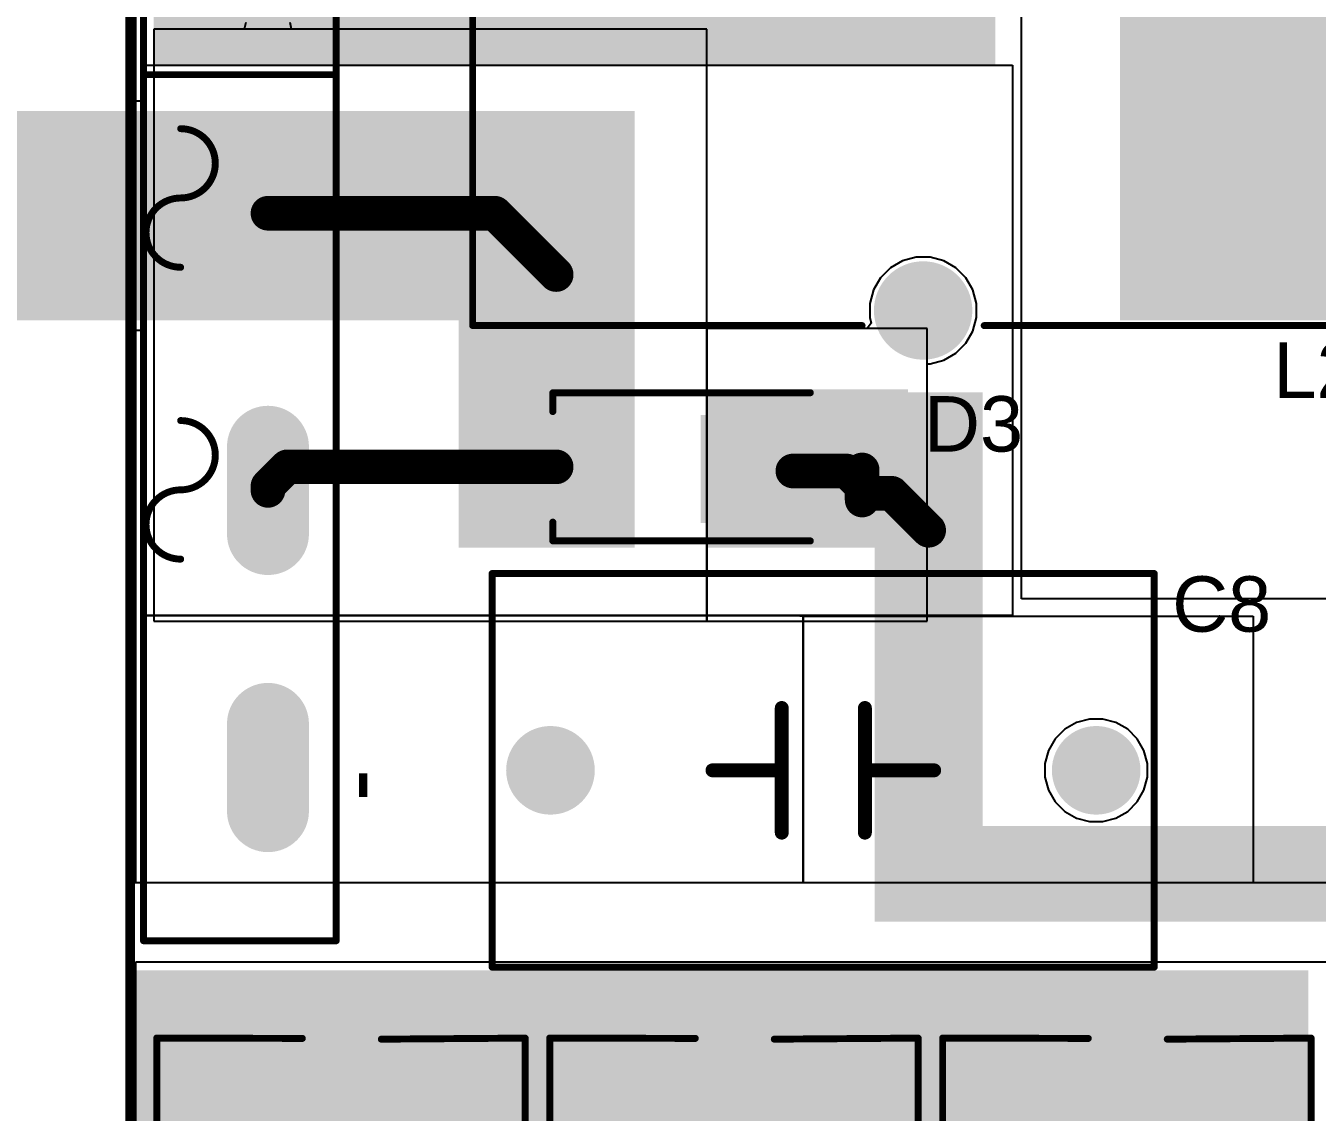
# Model space of a CAD drawing. Header units: millimetres. Extents: x 0 to 214, y 0 to 214.
# Drawn here: x 1.19 to 2.121, y 1.265 to 2.048 of the extents above; entities that cross this region are included whole.
import ezdxf

# ---------------------------------------------------------------- set-up
doc = ezdxf.new("R2010")
doc.units = ezdxf.units.MM
doc.header["$MEASUREMENT"] = 0
for name, color, linetype in [('BottomLayer', 5, 'Continuous'), ('BottomPaste', 16, 'Continuous'), ('BottomSolder', 6, 'Continuous'), ('MultiLayer', 9, 'Continuous'), ('PadHoleLayer', 156, 'Continuous'), ('TopLayer', 1, 'Continuous'), ('TopOverlay', 2, 'Continuous'), ('TopPaste', 8, 'Continuous'), ('TopSolder', 216, 'Continuous'), ('ViaHoleLayer', 16, 'Continuous')]:
    doc.layers.add(name, color=color, linetype=linetype)
doc.styles.add('Arial', font='', dxfattribs={"height": 0.2})
doc.styles.get('Arial').set_extended_font_data('Arial')

# ---------------------------------------------------------------- blocks, each defined once
blk = doc.blocks.new('7447021_63')
at = {"layer": 'BottomLayer'}
h = blk.add_hatch(color=5, dxfattribs=at)
edge = h.paths.add_edge_path()
edge.add_arc((0, 0.17717), 0.0315, 0, 360)
h = blk.add_hatch(color=5, dxfattribs=at)
edge = h.paths.add_edge_path()
edge.add_arc((0, -0.17717), 0.0315, 0, 360)
at = {"layer": 'BottomSolder'}
h = blk.add_hatch(color=6, dxfattribs=at)
edge = h.paths.add_edge_path()
edge.add_arc((0, 0.17717), 0.0355, 0, 360)
h = blk.add_hatch(color=6, dxfattribs=at)
edge = h.paths.add_edge_path()
edge.add_arc((0, -0.17717), 0.0355, 0, 360)
at = {"layer": 'MultiLayer'}
h = blk.add_hatch(color=9, dxfattribs=at)
edge = h.paths.add_edge_path()
edge.add_arc((0, 0.17717), 0.0315, 0, 360)
h = blk.add_hatch(color=9, dxfattribs=at)
edge = h.paths.add_edge_path()
edge.add_arc((0, -0.17717), 0.0315, 0, 360)
at = {"layer": 'PadHoleLayer'}
h = blk.add_hatch(color=156, dxfattribs=at)
edge = h.paths.add_edge_path()
edge.add_arc((0, 0.17717), 0.01614, 0, 360)
h = blk.add_hatch(color=156, dxfattribs=at)
edge = h.paths.add_edge_path()
edge.add_arc((0, -0.17717), 0.01614, 0, 360)
at = {"layer": 'TopLayer'}
h = blk.add_hatch(color=1, dxfattribs=at)
edge = h.paths.add_edge_path()
edge.add_arc((0, 0.17717), 0.0315, 0, 360)
h = blk.add_hatch(color=1, dxfattribs=at)
edge = h.paths.add_edge_path()
edge.add_arc((0, -0.17717), 0.0315, 0, 360)
at = {"layer": 'TopSolder'}
h = blk.add_hatch(color=216, dxfattribs=at)
edge = h.paths.add_edge_path()
edge.add_arc((0, 0.17717), 0.0355, 0, 360)
h = blk.add_hatch(color=216, dxfattribs=at)
edge = h.paths.add_edge_path()
edge.add_arc((0, -0.17717), 0.0355, 0, 360)
at = {"layer": 'TopOverlay', "const_width": 0.005}
for points in [[(-0.325, -0.188), (-0.325, 0.189)], [(-0.325, 0.189), (-0.04406, 0.18894)], [(0.04406, 0.18894), (0.325, 0.189)], [(0.325, -0.188), (0.325, 0.189)], [(-0.325, -0.188), (-0.04406, -0.18806)], [(0.04406, -0.18806), (0.325, -0.188)]]:
    blk.add_lwpolyline(points, dxfattribs=at)
at = {"layer": 'TopOverlay', "const_width": 0.0025}
for points in [[(-0.32625, 0.189, 1), (-0.32375, 0.189, 1)], [(-0.32625, 0.189, 1), (-0.32375, 0.189, 1)], [(-0.04531, 0.18894, 1), (-0.04281, 0.18894, 1)], [(0.04281, 0.18894, 1), (0.04531, 0.18894, 1)], [(0.32375, 0.189, 1), (0.32625, 0.189, 1)], [(0.32375, 0.189, 1), (0.32625, 0.189, 1)], [(-0.32625, -0.188, 1), (-0.32375, -0.188, 1)], [(-0.32625, -0.188, 1), (-0.32375, -0.188, 1)], [(-0.04531, -0.18806, 1), (-0.04281, -0.18806, 1)], [(0.04281, -0.18806, 1), (0.04531, -0.18806, 1)], [(0.32375, -0.188, 1), (0.32625, -0.188, 1)], [(0.32375, -0.188, 1), (0.32625, -0.188, 1)]]:
    blk.add_lwpolyline(points, format="xyb", close=True, dxfattribs=at)
blk = doc.blocks.new('16SVPG270M_78')
at = {"layer": 'TopLayer'}
for points in [[(-0.17402, 0.02362), (-0.03622, 0.02362), (-0.03622, -0.02362), (-0.17402, -0.02362)], [(0.03622, 0.02362), (0.17402, 0.02362), (0.17402, -0.02362), (0.03622, -0.02362)]]:
    blk.add_hatch(color=1, dxfattribs=at).paths.add_polyline_path(points)
at = {"layer": 'TopPaste'}
for points in [[(-0.17402, 0.02362), (-0.03622, 0.02362), (-0.03622, -0.02362), (-0.17402, -0.02362)], [(0.03622, 0.02362), (0.17402, 0.02362), (0.17402, -0.02362), (0.03622, -0.02362)]]:
    blk.add_hatch(color=8, dxfattribs=at).paths.add_polyline_path(points)
at = {"layer": 'TopSolder'}
for points in [[(-0.17602, 0.02562), (-0.03422, 0.02562), (-0.03422, -0.02562), (-0.17602, -0.02562)], [(0.03422, 0.02562), (0.17602, 0.02562), (0.17602, -0.02562), (0.03422, -0.02562)]]:
    blk.add_hatch(color=216, dxfattribs=at).paths.add_polyline_path(points)
at = {"layer": 'TopOverlay', "const_width": 0.005}
for points in [[(-0.07795, 0.13292), (-0.13292, 0.07795)], [(-0.07795, 0.13292), (0.13292, 0.13292)], [(0.13292, 0.13292), (0.13266, 0.02786)], [(-0.13292, 0.07795), (-0.13292, 0.03)], [(-0.15012, 0.051), (-0.15012, 0.03)], [(-0.15912, 0.04), (-0.14112, 0.04)], [(-0.1324, -0.03), (-0.1329, -0.078)], [(0.13211, -0.0291), (0.1329, -0.1329)], [(-0.1329, -0.078), (-0.078, -0.1329)], [(-0.078, -0.1329), (0.1329, -0.1329)]]:
    blk.add_lwpolyline(points, dxfattribs=at)
at = {"layer": 'TopOverlay', "const_width": 0.0025}
for points in [[(-0.0792, 0.13292, 1), (-0.0767, 0.13292, 1)], [(-0.0792, 0.13292, 1), (-0.0767, 0.13292, 1)], [(0.13167, 0.13292, 1), (0.13417, 0.13292, 1)], [(0.13167, 0.13292, 1), (0.13417, 0.13292, 1)], [(-0.13417, 0.07795, 1), (-0.13167, 0.07795, 1)], [(-0.13417, 0.07795, 1), (-0.13167, 0.07795, 1)], [(-0.15137, 0.051, 1), (-0.14887, 0.051, 1)], [(-0.16037, 0.04, 1), (-0.15787, 0.04, 1)], [(-0.14237, 0.04, 1), (-0.13987, 0.04, 1)], [(-0.15137, 0.03, 1), (-0.14887, 0.03, 1)], [(-0.13417, 0.03, 1), (-0.13167, 0.03, 1)], [(0.13141, 0.02786, 1), (0.13391, 0.02786, 1)], [(-0.13365, -0.03, 1), (-0.13115, -0.03, 1)], [(0.13086, -0.0291, 1), (0.13336, -0.0291, 1)], [(-0.13415, -0.078, 1), (-0.13165, -0.078, 1)], [(-0.13415, -0.078, 1), (-0.13165, -0.078, 1)], [(-0.07925, -0.1329, 1), (-0.07675, -0.1329, 1)], [(-0.07925, -0.1329, 1), (-0.07675, -0.1329, 1)], [(0.13165, -0.1329, 1), (0.13415, -0.1329, 1)], [(0.13165, -0.1329, 1), (0.13415, -0.1329, 1)]]:
    blk.add_lwpolyline(points, format="xyb", close=True, dxfattribs=at)
blk = doc.blocks.new('16SVPG270M_79')
at = {"layer": 'TopLayer'}
for points in [[(-0.17402, 0.02362), (-0.03622, 0.02362), (-0.03622, -0.02362), (-0.17402, -0.02362)], [(0.03622, 0.02362), (0.17402, 0.02362), (0.17402, -0.02362), (0.03622, -0.02362)]]:
    blk.add_hatch(color=1, dxfattribs=at).paths.add_polyline_path(points)
at = {"layer": 'TopPaste'}
for points in [[(-0.17402, 0.02362), (-0.03622, 0.02362), (-0.03622, -0.02362), (-0.17402, -0.02362)], [(0.03622, 0.02362), (0.17402, 0.02362), (0.17402, -0.02362), (0.03622, -0.02362)]]:
    blk.add_hatch(color=8, dxfattribs=at).paths.add_polyline_path(points)
at = {"layer": 'TopSolder'}
for points in [[(-0.17602, 0.02562), (-0.03422, 0.02562), (-0.03422, -0.02562), (-0.17602, -0.02562)], [(0.03422, 0.02562), (0.17602, 0.02562), (0.17602, -0.02562), (0.03422, -0.02562)]]:
    blk.add_hatch(color=216, dxfattribs=at).paths.add_polyline_path(points)
at = {"layer": 'TopOverlay', "const_width": 0.005}
for points in [[(-0.07795, 0.13292), (-0.13292, 0.07795)], [(-0.07795, 0.13292), (0.13292, 0.13292)], [(0.13292, 0.13292), (0.13266, 0.02786)], [(-0.13292, 0.07795), (-0.13292, 0.03)], [(-0.15012, 0.051), (-0.15012, 0.03)], [(-0.15912, 0.04), (-0.14112, 0.04)], [(-0.1324, -0.03), (-0.1329, -0.078)], [(0.13211, -0.0291), (0.1329, -0.1329)], [(-0.1329, -0.078), (-0.078, -0.1329)], [(-0.078, -0.1329), (0.1329, -0.1329)]]:
    blk.add_lwpolyline(points, dxfattribs=at)
at = {"layer": 'TopOverlay', "const_width": 0.0025}
for points in [[(-0.0792, 0.13292, 1), (-0.0767, 0.13292, 1)], [(-0.0792, 0.13292, 1), (-0.0767, 0.13292, 1)], [(0.13167, 0.13292, 1), (0.13417, 0.13292, 1)], [(0.13167, 0.13292, 1), (0.13417, 0.13292, 1)], [(-0.13417, 0.07795, 1), (-0.13167, 0.07795, 1)], [(-0.13417, 0.07795, 1), (-0.13167, 0.07795, 1)], [(-0.15137, 0.051, 1), (-0.14887, 0.051, 1)], [(-0.16037, 0.04, 1), (-0.15787, 0.04, 1)], [(-0.14237, 0.04, 1), (-0.13987, 0.04, 1)], [(-0.15137, 0.03, 1), (-0.14887, 0.03, 1)], [(-0.13417, 0.03, 1), (-0.13167, 0.03, 1)], [(0.13141, 0.02786, 1), (0.13391, 0.02786, 1)], [(-0.13365, -0.03, 1), (-0.13115, -0.03, 1)], [(0.13086, -0.0291, 1), (0.13336, -0.0291, 1)], [(-0.13415, -0.078, 1), (-0.13165, -0.078, 1)], [(-0.13415, -0.078, 1), (-0.13165, -0.078, 1)], [(-0.07925, -0.1329, 1), (-0.07675, -0.1329, 1)], [(-0.07925, -0.1329, 1), (-0.07675, -0.1329, 1)], [(0.13165, -0.1329, 1), (0.13415, -0.1329, 1)], [(0.13165, -0.1329, 1), (0.13415, -0.1329, 1)]]:
    blk.add_lwpolyline(points, format="xyb", close=True, dxfattribs=at)
blk = doc.blocks.new('16SVPG270M_80')
at = {"layer": 'TopLayer'}
for points in [[(-0.17402, 0.02362), (-0.03622, 0.02362), (-0.03622, -0.02362), (-0.17402, -0.02362)], [(0.03622, 0.02362), (0.17402, 0.02362), (0.17402, -0.02362), (0.03622, -0.02362)]]:
    blk.add_hatch(color=1, dxfattribs=at).paths.add_polyline_path(points)
at = {"layer": 'TopPaste'}
for points in [[(-0.17402, 0.02362), (-0.03622, 0.02362), (-0.03622, -0.02362), (-0.17402, -0.02362)], [(0.03622, 0.02362), (0.17402, 0.02362), (0.17402, -0.02362), (0.03622, -0.02362)]]:
    blk.add_hatch(color=8, dxfattribs=at).paths.add_polyline_path(points)
at = {"layer": 'TopSolder'}
for points in [[(-0.17602, 0.02562), (-0.03422, 0.02562), (-0.03422, -0.02562), (-0.17602, -0.02562)], [(0.03422, 0.02562), (0.17602, 0.02562), (0.17602, -0.02562), (0.03422, -0.02562)]]:
    blk.add_hatch(color=216, dxfattribs=at).paths.add_polyline_path(points)
at = {"layer": 'TopOverlay', "const_width": 0.005}
for points in [[(-0.07795, 0.13292), (-0.13292, 0.07795)], [(-0.07795, 0.13292), (0.13292, 0.13292)], [(0.13292, 0.13292), (0.13266, 0.02786)], [(-0.13292, 0.07795), (-0.13292, 0.03)], [(-0.15012, 0.051), (-0.15012, 0.03)], [(-0.15912, 0.04), (-0.14112, 0.04)], [(-0.1324, -0.03), (-0.1329, -0.078)], [(0.13211, -0.0291), (0.1329, -0.1329)], [(-0.1329, -0.078), (-0.078, -0.1329)], [(-0.078, -0.1329), (0.1329, -0.1329)]]:
    blk.add_lwpolyline(points, dxfattribs=at)
at = {"layer": 'TopOverlay', "const_width": 0.0025}
for points in [[(-0.0792, 0.13292, 1), (-0.0767, 0.13292, 1)], [(-0.0792, 0.13292, 1), (-0.0767, 0.13292, 1)], [(0.13167, 0.13292, 1), (0.13417, 0.13292, 1)], [(0.13167, 0.13292, 1), (0.13417, 0.13292, 1)], [(-0.13417, 0.07795, 1), (-0.13167, 0.07795, 1)], [(-0.13417, 0.07795, 1), (-0.13167, 0.07795, 1)], [(-0.15137, 0.051, 1), (-0.14887, 0.051, 1)], [(-0.16037, 0.04, 1), (-0.15787, 0.04, 1)], [(-0.14237, 0.04, 1), (-0.13987, 0.04, 1)], [(-0.15137, 0.03, 1), (-0.14887, 0.03, 1)], [(-0.13417, 0.03, 1), (-0.13167, 0.03, 1)], [(0.13141, 0.02786, 1), (0.13391, 0.02786, 1)], [(-0.13365, -0.03, 1), (-0.13115, -0.03, 1)], [(0.13086, -0.0291, 1), (0.13336, -0.0291, 1)], [(-0.13415, -0.078, 1), (-0.13165, -0.078, 1)], [(-0.13415, -0.078, 1), (-0.13165, -0.078, 1)], [(-0.07925, -0.1329, 1), (-0.07675, -0.1329, 1)], [(-0.07925, -0.1329, 1), (-0.07675, -0.1329, 1)], [(0.13165, -0.1329, 1), (0.13415, -0.1329, 1)], [(0.13165, -0.1329, 1), (0.13415, -0.1329, 1)]]:
    blk.add_lwpolyline(points, format="xyb", close=True, dxfattribs=at)
blk = doc.blocks.new('TO_263_B_176')
at = {"layer": 'BottomLayer'}
for points in [[(-0.14094, 0.28504), (-0.05906, 0.28504), (-0.05906, 0.13504), (-0.14094, 0.13504)], [(0.05906, 0.28504), (0.14094, 0.28504), (0.14094, 0.13504), (0.05906, 0.13504)], [(-0.225, -0.03504), (0.225, -0.03504), (0.225, -0.38504), (-0.225, -0.38504)]]:
    blk.add_hatch(color=5, dxfattribs=at).paths.add_polyline_path(points)
at = {"layer": 'BottomPaste'}
for points in [[(-0.14094, 0.28504), (-0.05906, 0.28504), (-0.05906, 0.13504), (-0.14094, 0.13504)], [(0.05906, 0.28504), (0.14094, 0.28504), (0.14094, 0.13504), (0.05906, 0.13504)], [(-0.225, -0.03504), (0.225, -0.03504), (0.225, -0.38504), (-0.225, -0.38504)]]:
    blk.add_hatch(color=16, dxfattribs=at).paths.add_polyline_path(points)
at = {"layer": 'BottomSolder'}
for points in [[(-0.14494, 0.28904), (-0.05506, 0.28904), (-0.05506, 0.13104), (-0.14494, 0.13104)], [(0.05506, 0.28904), (0.14494, 0.28904), (0.14494, 0.13104), (0.05506, 0.13104)], [(-0.229, -0.03104), (0.229, -0.03104), (0.229, -0.38904), (-0.229, -0.38904)]]:
    blk.add_hatch(color=6, dxfattribs=at).paths.add_polyline_path(points)
blk = doc.blocks.new('SMA_198')
at = {"layer": 'TopLayer'}
for points in [[(-0.12795, 0.03346), (-0.02953, 0.03346), (-0.02953, -0.03346), (-0.12795, -0.03346)], [(0.02953, 0.03346), (0.12795, 0.03346), (0.12795, -0.03346), (0.02953, -0.03346)]]:
    blk.add_hatch(color=1, dxfattribs=at).paths.add_polyline_path(points)
at = {"layer": 'TopOverlay'}
for points in [[(-0.175, -0.05597), (-0.12905, -0.05597), (-0.12905, 0.05598), (-0.175, 0.05598)], [(-0.12992, 0.03638), (-0.1022, 0.03638), (-0.1022, 0.05598), (-0.12992, 0.05598)], [(-0.12992, -0.05598), (-0.1022, -0.05598), (-0.1022, -0.03638), (-0.12992, -0.03638)]]:
    blk.add_hatch(color=2, dxfattribs=at).paths.add_polyline_path(points)
at = {"layer": 'TopPaste'}
for points in [[(-0.12795, 0.03346), (-0.02953, 0.03346), (-0.02953, -0.03346), (-0.12795, -0.03346)], [(0.02953, 0.03346), (0.12795, 0.03346), (0.12795, -0.03346), (0.02953, -0.03346)]]:
    blk.add_hatch(color=8, dxfattribs=at).paths.add_polyline_path(points)
at = {"layer": 'TopSolder'}
for points in [[(-0.13195, 0.03746), (-0.02553, 0.03746), (-0.02553, -0.03746), (-0.13195, -0.03746)], [(0.02553, 0.03746), (0.13195, 0.03746), (0.13195, -0.03746), (0.02553, -0.03746)]]:
    blk.add_hatch(color=216, dxfattribs=at).paths.add_polyline_path(points)
at = {"layer": 'TopOverlay', "const_width": 0.005}
for points in [[(0.08115, 0.05345), (-0.10465, 0.05345)], [(0.08115, 0.05345), (0.08115, 0.03985)], [(0.08115, -0.03985), (0.08115, -0.05345)], [(0.08115, -0.05345), (-0.10465, -0.05345)]]:
    blk.add_lwpolyline(points, dxfattribs=at)
at = {"layer": 'TopOverlay', "const_width": 0.0025}
for points in [[(-0.1059, 0.05345, 1), (-0.1034, 0.05345, 1)], [(0.0799, 0.05345, 1), (0.0824, 0.05345, 1)], [(0.0799, 0.05345, 1), (0.0824, 0.05345, 1)], [(0.0799, 0.03985, 1), (0.0824, 0.03985, 1)], [(0.0799, -0.03985, 1), (0.0824, -0.03985, 1)], [(-0.1059, -0.05345, 1), (-0.1034, -0.05345, 1)], [(0.0799, -0.05345, 1), (0.0824, -0.05345, 1)], [(0.0799, -0.05345, 1), (0.0824, -0.05345, 1)]]:
    blk.add_lwpolyline(points, format="xyb", close=True, dxfattribs=at)
blk = doc.blocks.new('SMA_B_199')
at = {"layer": 'BottomLayer'}
for points in [[(-0.12795, 0.03346), (-0.02953, 0.03346), (-0.02953, -0.03346), (-0.12795, -0.03346)], [(0.02953, 0.03346), (0.12795, 0.03346), (0.12795, -0.03346), (0.02953, -0.03346)]]:
    blk.add_hatch(color=5, dxfattribs=at).paths.add_polyline_path(points)
at = {"layer": 'BottomPaste'}
for points in [[(-0.12795, 0.03346), (-0.02953, 0.03346), (-0.02953, -0.03346), (-0.12795, -0.03346)], [(0.02953, 0.03346), (0.12795, 0.03346), (0.12795, -0.03346), (0.02953, -0.03346)]]:
    blk.add_hatch(color=16, dxfattribs=at).paths.add_polyline_path(points)
at = {"layer": 'BottomSolder'}
for points in [[(-0.13195, 0.03746), (-0.02553, 0.03746), (-0.02553, -0.03746), (-0.13195, -0.03746)], [(0.02553, 0.03746), (0.13195, 0.03746), (0.13195, -0.03746), (0.02553, -0.03746)]]:
    blk.add_hatch(color=6, dxfattribs=at).paths.add_polyline_path(points)
blk = doc.blocks.new('GBU_200')
at = {"layer": 'BottomLayer'}
h = blk.add_hatch(color=5, dxfattribs=at)
edge = h.paths.add_edge_path()
edge.add_arc((-0.2685, 0), 0.02756, 270, 450)
edge.add_line((-0.2685, 0.02756), (-0.33149, 0.02756))
edge.add_arc((-0.33149, 0), 0.02756, 90, 270)
edge.add_line((-0.33149, -0.02756), (-0.2685, -0.02756))
h = blk.add_hatch(color=5, dxfattribs=at)
edge = h.paths.add_edge_path()
edge.add_arc((-0.0685, 0), 0.02756, 270, 450)
edge.add_line((-0.0685, 0.02756), (-0.1315, 0.02756))
edge.add_arc((-0.1315, 0), 0.02756, 90, 270)
edge.add_line((-0.1315, -0.02756), (-0.0685, -0.02756))
h = blk.add_hatch(color=5, dxfattribs=at)
edge = h.paths.add_edge_path()
edge.add_arc((0.1315, 0), 0.02756, 270, 450)
edge.add_line((0.1315, 0.02756), (0.0685, 0.02756))
edge.add_arc((0.0685, 0), 0.02756, 90, 270)
edge.add_line((0.0685, -0.02756), (0.1315, -0.02756))
h = blk.add_hatch(color=5, dxfattribs=at)
edge = h.paths.add_edge_path()
edge.add_arc((0.33149, 0), 0.02756, 270, 450)
edge.add_line((0.33149, 0.02756), (0.2685, 0.02756))
edge.add_arc((0.2685, 0), 0.02756, 90, 270)
edge.add_line((0.2685, -0.02756), (0.33149, -0.02756))
at = {"layer": 'BottomSolder'}
h = blk.add_hatch(color=6, dxfattribs=at)
edge = h.paths.add_edge_path()
edge.add_arc((-0.2685, 0), 0.02956, 270, 450)
edge.add_line((-0.2685, 0.02956), (-0.33149, 0.02956))
edge.add_arc((-0.33149, 0), 0.02956, 90, 270)
edge.add_line((-0.33149, -0.02956), (-0.2685, -0.02956))
h = blk.add_hatch(color=6, dxfattribs=at)
edge = h.paths.add_edge_path()
edge.add_arc((-0.0685, 0), 0.02956, 270, 450)
edge.add_line((-0.0685, 0.02956), (-0.1315, 0.02956))
edge.add_arc((-0.1315, 0), 0.02956, 90, 270)
edge.add_line((-0.1315, -0.02956), (-0.0685, -0.02956))
h = blk.add_hatch(color=6, dxfattribs=at)
edge = h.paths.add_edge_path()
edge.add_arc((0.1315, 0), 0.02956, 270, 450)
edge.add_line((0.1315, 0.02956), (0.0685, 0.02956))
edge.add_arc((0.0685, 0), 0.02956, 90, 270)
edge.add_line((0.0685, -0.02956), (0.1315, -0.02956))
h = blk.add_hatch(color=6, dxfattribs=at)
edge = h.paths.add_edge_path()
edge.add_arc((0.33149, 0), 0.02956, 270, 450)
edge.add_line((0.33149, 0.02956), (0.2685, 0.02956))
edge.add_arc((0.2685, 0), 0.02956, 90, 270)
edge.add_line((0.2685, -0.02956), (0.33149, -0.02956))
at = {"layer": 'MultiLayer'}
h = blk.add_hatch(color=9, dxfattribs=at)
edge = h.paths.add_edge_path()
edge.add_arc((-0.2685, 0), 0.02756, 270, 450)
edge.add_line((-0.2685, 0.02756), (-0.33149, 0.02756))
edge.add_arc((-0.33149, 0), 0.02756, 90, 270)
edge.add_line((-0.33149, -0.02756), (-0.2685, -0.02756))
h = blk.add_hatch(color=9, dxfattribs=at)
edge = h.paths.add_edge_path()
edge.add_arc((-0.0685, 0), 0.02756, 270, 450)
edge.add_line((-0.0685, 0.02756), (-0.1315, 0.02756))
edge.add_arc((-0.1315, 0), 0.02756, 90, 270)
edge.add_line((-0.1315, -0.02756), (-0.0685, -0.02756))
h = blk.add_hatch(color=9, dxfattribs=at)
edge = h.paths.add_edge_path()
edge.add_arc((0.1315, 0), 0.02756, 270, 450)
edge.add_line((0.1315, 0.02756), (0.0685, 0.02756))
edge.add_arc((0.0685, 0), 0.02756, 90, 270)
edge.add_line((0.0685, -0.02756), (0.1315, -0.02756))
h = blk.add_hatch(color=9, dxfattribs=at)
edge = h.paths.add_edge_path()
edge.add_arc((0.33149, 0), 0.02756, 270, 450)
edge.add_line((0.33149, 0.02756), (0.2685, 0.02756))
edge.add_arc((0.2685, 0), 0.02756, 90, 270)
edge.add_line((0.2685, -0.02756), (0.33149, -0.02756))
at = {"layer": 'PadHoleLayer'}
h = blk.add_hatch(color=156, dxfattribs=at)
edge = h.paths.add_edge_path()
edge.add_arc((-0.27047, 0), 0.01378, 270, 450)
edge.add_line((-0.27047, 0.01378), (-0.32953, 0.01378))
edge.add_arc((-0.32953, 0), 0.01378, 90, 270)
edge.add_line((-0.32953, -0.01378), (-0.27047, -0.01378))
h = blk.add_hatch(color=156, dxfattribs=at)
edge = h.paths.add_edge_path()
edge.add_arc((-0.07047, 0), 0.01378, 270, 450)
edge.add_line((-0.07047, 0.01378), (-0.12953, 0.01378))
edge.add_arc((-0.12953, 0), 0.01378, 90, 270)
edge.add_line((-0.12953, -0.01378), (-0.07047, -0.01378))
h = blk.add_hatch(color=156, dxfattribs=at)
edge = h.paths.add_edge_path()
edge.add_arc((0.12953, 0), 0.01378, 270, 450)
edge.add_line((0.12953, 0.01378), (0.07047, 0.01378))
edge.add_arc((0.07047, 0), 0.01378, 90, 270)
edge.add_line((0.07047, -0.01378), (0.12953, -0.01378))
h = blk.add_hatch(color=156, dxfattribs=at)
edge = h.paths.add_edge_path()
edge.add_arc((0.32953, 0), 0.01378, 270, 450)
edge.add_line((0.32953, 0.01378), (0.27047, 0.01378))
edge.add_arc((0.27047, 0), 0.01378, 90, 270)
edge.add_line((0.27047, -0.01378), (0.32953, -0.01378))
at = {"layer": 'TopLayer'}
h = blk.add_hatch(color=1, dxfattribs=at)
edge = h.paths.add_edge_path()
edge.add_arc((-0.2685, 0), 0.02756, 270, 450)
edge.add_line((-0.2685, 0.02756), (-0.33149, 0.02756))
edge.add_arc((-0.33149, 0), 0.02756, 90, 270)
edge.add_line((-0.33149, -0.02756), (-0.2685, -0.02756))
h = blk.add_hatch(color=1, dxfattribs=at)
edge = h.paths.add_edge_path()
edge.add_arc((-0.0685, 0), 0.02756, 270, 450)
edge.add_line((-0.0685, 0.02756), (-0.1315, 0.02756))
edge.add_arc((-0.1315, 0), 0.02756, 90, 270)
edge.add_line((-0.1315, -0.02756), (-0.0685, -0.02756))
h = blk.add_hatch(color=1, dxfattribs=at)
edge = h.paths.add_edge_path()
edge.add_arc((0.1315, 0), 0.02756, 270, 450)
edge.add_line((0.1315, 0.02756), (0.0685, 0.02756))
edge.add_arc((0.0685, 0), 0.02756, 90, 270)
edge.add_line((0.0685, -0.02756), (0.1315, -0.02756))
h = blk.add_hatch(color=1, dxfattribs=at)
edge = h.paths.add_edge_path()
edge.add_arc((0.33149, 0), 0.02756, 270, 450)
edge.add_line((0.33149, 0.02756), (0.2685, 0.02756))
edge.add_arc((0.2685, 0), 0.02756, 90, 270)
edge.add_line((0.2685, -0.02756), (0.33149, -0.02756))
at = {"layer": 'TopSolder'}
h = blk.add_hatch(color=216, dxfattribs=at)
edge = h.paths.add_edge_path()
edge.add_arc((-0.2685, 0), 0.02956, 270, 450)
edge.add_line((-0.2685, 0.02956), (-0.33149, 0.02956))
edge.add_arc((-0.33149, 0), 0.02956, 90, 270)
edge.add_line((-0.33149, -0.02956), (-0.2685, -0.02956))
h = blk.add_hatch(color=216, dxfattribs=at)
edge = h.paths.add_edge_path()
edge.add_arc((-0.0685, 0), 0.02956, 270, 450)
edge.add_line((-0.0685, 0.02956), (-0.1315, 0.02956))
edge.add_arc((-0.1315, 0), 0.02956, 90, 270)
edge.add_line((-0.1315, -0.02956), (-0.0685, -0.02956))
h = blk.add_hatch(color=216, dxfattribs=at)
edge = h.paths.add_edge_path()
edge.add_arc((0.1315, 0), 0.02956, 270, 450)
edge.add_line((0.1315, 0.02956), (0.0685, 0.02956))
edge.add_arc((0.0685, 0), 0.02956, 90, 270)
edge.add_line((0.0685, -0.02956), (0.1315, -0.02956))
h = blk.add_hatch(color=216, dxfattribs=at)
edge = h.paths.add_edge_path()
edge.add_arc((0.33149, 0), 0.02956, 270, 450)
edge.add_line((0.33149, 0.02956), (0.2685, 0.02956))
edge.add_arc((0.2685, 0), 0.02956, 90, 270)
edge.add_line((0.2685, -0.02956), (0.33149, -0.02956))
at = {"layer": 'TopOverlay', "const_width": 0.005}
for points in [[(-0.42501, 0.04921), (0.425, 0.04921)], [(-0.42501, -0.08977), (-0.42501, 0.04921)], [(-0.2, -0.08977), (-0.2, 0.04921)], [(0.425, -0.08977), (0.425, 0.04921)], [(-0.42501, -0.08977), (0.425, -0.08977)]]:
    blk.add_lwpolyline(points, dxfattribs=at)
at = {"layer": 'TopOverlay', "const_width": 0.0025}
for points in [[(-0.42626, 0.04921, 1), (-0.42376, 0.04921, 1)], [(-0.42626, 0.04921, 1), (-0.42376, 0.04921, 1)], [(-0.20125, 0.04921, 1), (-0.19875, 0.04921, 1)], [(0.42375, 0.04921, 1), (0.42625, 0.04921, 1)], [(0.42375, 0.04921, 1), (0.42625, 0.04921, 1)], [(-0.16227, -0.06299, 1), (-0.15977, -0.06299, 1)], [(-0.11227, -0.06299, 1), (-0.10977, -0.06299, 1)], [(-0.11227, -0.06299, 1), (-0.10977, -0.06299, 1)], [(-0.06227, -0.06299, 1), (-0.05977, -0.06299, 1)], [(0.04836, -0.06299, 1), (0.05086, -0.06299, 1)], [(0.09836, -0.06299, 1), (0.10086, -0.06299, 1)], [(0.09836, -0.06299, 1), (0.10086, -0.06299, 1)], [(0.14836, -0.06299, 1), (0.15086, -0.06299, 1)], [(-0.42626, -0.08977, 1), (-0.42376, -0.08977, 1)], [(-0.42626, -0.08977, 1), (-0.42376, -0.08977, 1)], [(-0.20125, -0.08977, 1), (-0.19875, -0.08977, 1)], [(0.42375, -0.08977, 1), (0.42625, -0.08977, 1)], [(0.42375, -0.08977, 1), (0.42625, -0.08977, 1)]]:
    blk.add_lwpolyline(points, format="xyb", close=True, dxfattribs=at)
at = {"layer": 'TopOverlay', "const_width": 0.005}
for points in [[(-0.16102, -0.06299, -1), (-0.11102, -0.06299)], [(0.04961, -0.06299, -1), (0.09961, -0.06299)], [(-0.06102, -0.06299, -1), (-0.11102, -0.06299)], [(0.14961, -0.06299, -1), (0.09961, -0.06299)]]:
    blk.add_lwpolyline(points, format="xyb", dxfattribs=at)
at = {"layer": 'TopOverlay'}
for s, p in [('+', (-0.28275, 0.10637)), ('-', (0.32425, 0.08894))]:
    blk.add_text(s, height=0.0523, rotation=-180, dxfattribs=at).set_placement(p)
blk = doc.blocks.new('MPP105J2W10KN22605_271')
at = {"layer": 'BottomLayer'}
h = blk.add_hatch(color=5, dxfattribs=at)
edge = h.paths.add_edge_path()
edge.add_arc((-0.19685, 0), 0.03, 0, 360)
h = blk.add_hatch(color=5, dxfattribs=at)
edge = h.paths.add_edge_path()
edge.add_arc((0.19685, 0), 0.03, 0, 360)
at = {"layer": 'BottomSolder'}
h = blk.add_hatch(color=6, dxfattribs=at)
edge = h.paths.add_edge_path()
edge.add_arc((-0.19685, 0), 0.03197, 0, 360)
h = blk.add_hatch(color=6, dxfattribs=at)
edge = h.paths.add_edge_path()
edge.add_arc((0.19685, 0), 0.03197, 0, 360)
at = {"layer": 'MultiLayer'}
h = blk.add_hatch(color=9, dxfattribs=at)
edge = h.paths.add_edge_path()
edge.add_arc((-0.19685, 0), 0.03, 0, 360)
h = blk.add_hatch(color=9, dxfattribs=at)
edge = h.paths.add_edge_path()
edge.add_arc((0.19685, 0), 0.03, 0, 360)
at = {"layer": 'PadHoleLayer'}
h = blk.add_hatch(color=156, dxfattribs=at)
edge = h.paths.add_edge_path()
edge.add_arc((-0.19685, 0), 0.018, 0, 360)
h = blk.add_hatch(color=156, dxfattribs=at)
edge = h.paths.add_edge_path()
edge.add_arc((0.19685, 0), 0.018, 0, 360)
at = {"layer": 'TopLayer'}
h = blk.add_hatch(color=1, dxfattribs=at)
edge = h.paths.add_edge_path()
edge.add_arc((-0.19685, 0), 0.03, 0, 360)
h = blk.add_hatch(color=1, dxfattribs=at)
edge = h.paths.add_edge_path()
edge.add_arc((0.19685, 0), 0.03, 0, 360)
at = {"layer": 'TopSolder'}
h = blk.add_hatch(color=216, dxfattribs=at)
edge = h.paths.add_edge_path()
edge.add_arc((-0.19685, 0), 0.03197, 0, 360)
h = blk.add_hatch(color=216, dxfattribs=at)
edge = h.paths.add_edge_path()
edge.add_arc((0.19685, 0), 0.03197, 0, 360)
at = {"layer": 'TopOverlay'}
for points, const_width in [([(-0.239, 0.142), (0.23875, 0.142)], 0.005), ([(-0.239, -0.142), (-0.239, 0.142)], 0.005), ([(0.23875, -0.142), (0.23875, 0.142)], 0.005), ([(-0.03, -0.045), (-0.03, 0.045)], 0.01), ([(0.03, -0.045), (0.03, 0.045)], 0.01), ([(-0.08, 0), (-0.03, 0)], 0.01), ([(0.03, 0), (0.08, 0)], 0.01), ([(-0.239, -0.142), (0.23875, -0.142)], 0.005)]:
    blk.add_lwpolyline(points, dxfattribs=dict(at, const_width=const_width))
for points, const_width in [([(-0.24025, 0.142, 1), (-0.23775, 0.142, 1)], 0.0025), ([(-0.24025, 0.142, 1), (-0.23775, 0.142, 1)], 0.0025), ([(0.2375, 0.142, 1), (0.24, 0.142, 1)], 0.0025), ([(0.2375, 0.142, 1), (0.24, 0.142, 1)], 0.0025), ([(-0.0325, 0.045, 1), (-0.0275, 0.045, 1)], 0.005), ([(0.0275, 0.045, 1), (0.0325, 0.045, 1)], 0.005), ([(-0.0825, 0, 1), (-0.0775, 0, 1)], 0.005), ([(-0.0325, 0, 1), (-0.0275, 0, 1)], 0.005), ([(0.0275, 0, 1), (0.0325, 0, 1)], 0.005), ([(0.0775, 0, 1), (0.0825, 0, 1)], 0.005), ([(-0.0325, -0.045, 1), (-0.0275, -0.045, 1)], 0.005), ([(0.0275, -0.045, 1), (0.0325, -0.045, 1)], 0.005), ([(-0.24025, -0.142, 1), (-0.23775, -0.142, 1)], 0.0025), ([(-0.24025, -0.142, 1), (-0.23775, -0.142, 1)], 0.0025), ([(0.2375, -0.142, 1), (0.24, -0.142, 1)], 0.0025), ([(0.2375, -0.142, 1), (0.24, -0.142, 1)], 0.0025)]:
    blk.add_lwpolyline(points, format="xyb", close=True, dxfattribs=dict(at, const_width=const_width))

msp = doc.modelspace()

# ---------------------------------------------------------------- hatches: boundary and pattern name
at = {"layer": 'BottomLayer'}
for points in [[(1.282, 2.02), (1.889, 2.02), (1.889, 2.44), (1.282, 2.44)], [(0.758, 1.836), (1.629, 1.836), (1.629, 1.987), (0.758, 1.987)], [(1.502, 1.672), (1.629, 1.672), (1.629, 1.904), (1.502, 1.904)], [(1.88, 1.672), (1.88, 1.78399), (1.68053, 1.78399), (1.68053, 1.672)], [(1.88, 1.784), (1.802, 1.784), (1.802, 1.402), (1.88, 1.402)], [(1.68053, 1.69379), (1.8055, 1.69379), (1.8055, 1.76072), (1.68053, 1.76072)], [(3.151, 1.402), (3.151, 1.471), (1.821, 1.471), (1.821, 1.402)]]:
    msp.add_hatch(color=5, dxfattribs=at).paths.add_polyline_path(points)
h = msp.add_hatch(color=5, dxfattribs=at)
edge = h.paths.add_edge_path()
edge.add_arc((1.793, 1.728), 0.01181, 0, 360)
h = msp.add_hatch(color=5, dxfattribs=at)
edge = h.paths.add_edge_path()
edge.add_arc((1.36702, 1.34665), 0.01181, 0, 360)
h = msp.add_hatch(color=5, dxfattribs=at)
edge = h.paths.add_edge_path()
edge.add_arc((1.46702, 1.34633), 0.01181, 0, 360)
h = msp.add_hatch(color=5, dxfattribs=at)
edge = h.paths.add_edge_path()
edge.add_arc((1.65052, 1.34665), 0.01181, 0, 360)
h = msp.add_hatch(color=5, dxfattribs=at)
edge = h.paths.add_edge_path()
edge.add_arc((1.75052, 1.34633), 0.01181, 0, 360)
h = msp.add_hatch(color=5, dxfattribs=at)
edge = h.paths.add_edge_path()
edge.add_arc((1.93402, 1.34665), 0.01181, 0, 360)
h = msp.add_hatch(color=5, dxfattribs=at)
edge = h.paths.add_edge_path()
edge.add_arc((2.03402, 1.34633), 0.01181, 0, 360)
h = msp.add_hatch(color=5, dxfattribs=at)
edge = h.paths.add_edge_path()
edge.add_arc((1.36702, 1.3139), 0.01181, 0, 360)
h = msp.add_hatch(color=5, dxfattribs=at)
edge = h.paths.add_edge_path()
edge.add_arc((1.46702, 1.31352), 0.01181, 0, 360)
h = msp.add_hatch(color=5, dxfattribs=at)
edge = h.paths.add_edge_path()
edge.add_arc((1.65052, 1.3139), 0.01181, 0, 360)
h = msp.add_hatch(color=5, dxfattribs=at)
edge = h.paths.add_edge_path()
edge.add_arc((1.75052, 1.31352), 0.01181, 0, 360)
h = msp.add_hatch(color=5, dxfattribs=at)
edge = h.paths.add_edge_path()
edge.add_arc((1.93402, 1.3139), 0.01181, 0, 360)
h = msp.add_hatch(color=5, dxfattribs=at)
edge = h.paths.add_edge_path()
edge.add_arc((2.03402, 1.31352), 0.01181, 0, 360)
h = msp.add_hatch(color=5, dxfattribs=at)
edge = h.paths.add_edge_path()
edge.add_arc((1.36702, 1.28115), 0.01181, 0, 360)
h = msp.add_hatch(color=5, dxfattribs=at)
edge = h.paths.add_edge_path()
edge.add_arc((1.46702, 1.2807), 0.01181, 0, 360)
h = msp.add_hatch(color=5, dxfattribs=at)
edge = h.paths.add_edge_path()
edge.add_arc((1.65052, 1.28115), 0.01181, 0, 360)
h = msp.add_hatch(color=5, dxfattribs=at)
edge = h.paths.add_edge_path()
edge.add_arc((1.75052, 1.2807), 0.01181, 0, 360)
h = msp.add_hatch(color=5, dxfattribs=at)
edge = h.paths.add_edge_path()
edge.add_arc((1.93402, 1.28115), 0.01181, 0, 360)
h = msp.add_hatch(color=5, dxfattribs=at)
edge = h.paths.add_edge_path()
edge.add_arc((2.03402, 1.2807), 0.01181, 0, 360)
at = {"layer": 'BottomSolder'}
h = msp.add_hatch(color=6, dxfattribs=at)
edge = h.paths.add_edge_path()
edge.add_arc((1.793, 1.728), 0.01581, 0, 360)
h = msp.add_hatch(color=6, dxfattribs=at)
edge = h.paths.add_edge_path()
edge.add_arc((1.36702, 1.34665), 0.01581, 0, 360)
h = msp.add_hatch(color=6, dxfattribs=at)
edge = h.paths.add_edge_path()
edge.add_arc((1.46702, 1.34633), 0.01581, 0, 360)
h = msp.add_hatch(color=6, dxfattribs=at)
edge = h.paths.add_edge_path()
edge.add_arc((1.65052, 1.34665), 0.01581, 0, 360)
h = msp.add_hatch(color=6, dxfattribs=at)
edge = h.paths.add_edge_path()
edge.add_arc((1.75052, 1.34633), 0.01581, 0, 360)
h = msp.add_hatch(color=6, dxfattribs=at)
edge = h.paths.add_edge_path()
edge.add_arc((1.93402, 1.34665), 0.01581, 0, 360)
h = msp.add_hatch(color=6, dxfattribs=at)
edge = h.paths.add_edge_path()
edge.add_arc((2.03402, 1.34633), 0.01581, 0, 360)
h = msp.add_hatch(color=6, dxfattribs=at)
edge = h.paths.add_edge_path()
edge.add_arc((1.36702, 1.3139), 0.01581, 0, 360)
h = msp.add_hatch(color=6, dxfattribs=at)
edge = h.paths.add_edge_path()
edge.add_arc((1.46702, 1.31352), 0.01581, 0, 360)
h = msp.add_hatch(color=6, dxfattribs=at)
edge = h.paths.add_edge_path()
edge.add_arc((1.65052, 1.3139), 0.01581, 0, 360)
h = msp.add_hatch(color=6, dxfattribs=at)
edge = h.paths.add_edge_path()
edge.add_arc((1.75052, 1.31352), 0.01581, 0, 360)
h = msp.add_hatch(color=6, dxfattribs=at)
edge = h.paths.add_edge_path()
edge.add_arc((1.93402, 1.3139), 0.01581, 0, 360)
h = msp.add_hatch(color=6, dxfattribs=at)
edge = h.paths.add_edge_path()
edge.add_arc((2.03402, 1.31352), 0.01581, 0, 360)
h = msp.add_hatch(color=6, dxfattribs=at)
edge = h.paths.add_edge_path()
edge.add_arc((1.36702, 1.28115), 0.01581, 0, 360)
h = msp.add_hatch(color=6, dxfattribs=at)
edge = h.paths.add_edge_path()
edge.add_arc((1.46702, 1.2807), 0.01581, 0, 360)
h = msp.add_hatch(color=6, dxfattribs=at)
edge = h.paths.add_edge_path()
edge.add_arc((1.65052, 1.28115), 0.01581, 0, 360)
h = msp.add_hatch(color=6, dxfattribs=at)
edge = h.paths.add_edge_path()
edge.add_arc((1.75052, 1.2807), 0.01581, 0, 360)
h = msp.add_hatch(color=6, dxfattribs=at)
edge = h.paths.add_edge_path()
edge.add_arc((1.93402, 1.28115), 0.01581, 0, 360)
h = msp.add_hatch(color=6, dxfattribs=at)
edge = h.paths.add_edge_path()
edge.add_arc((2.03402, 1.2807), 0.01581, 0, 360)
at = {"layer": 'TopLayer'}
for points in [[(1.68, 1.69679), (1.8062, 1.69679), (1.8062, 1.76372), (1.68, 1.76372)], [(1.269, 1.213), (2.115, 1.213), (2.115, 1.367), (1.269, 1.367)]]:
    msp.add_hatch(color=1, dxfattribs=at).paths.add_polyline_path(points)
h = msp.add_hatch(color=1, dxfattribs=at)
edge = h.paths.add_edge_path()
edge.add_arc((1.793, 1.728), 0.01181, 0, 360)
h = msp.add_hatch(color=1, dxfattribs=at)
edge = h.paths.add_edge_path()
edge.add_arc((1.36702, 1.34665), 0.01181, 0, 360)
h = msp.add_hatch(color=1, dxfattribs=at)
edge = h.paths.add_edge_path()
edge.add_arc((1.46702, 1.34633), 0.01181, 0, 360)
h = msp.add_hatch(color=1, dxfattribs=at)
edge = h.paths.add_edge_path()
edge.add_arc((1.65052, 1.34665), 0.01181, 0, 360)
h = msp.add_hatch(color=1, dxfattribs=at)
edge = h.paths.add_edge_path()
edge.add_arc((1.75052, 1.34633), 0.01181, 0, 360)
h = msp.add_hatch(color=1, dxfattribs=at)
edge = h.paths.add_edge_path()
edge.add_arc((1.93402, 1.34665), 0.01181, 0, 360)
h = msp.add_hatch(color=1, dxfattribs=at)
edge = h.paths.add_edge_path()
edge.add_arc((2.03402, 1.34633), 0.01181, 0, 360)
h = msp.add_hatch(color=1, dxfattribs=at)
edge = h.paths.add_edge_path()
edge.add_arc((1.36702, 1.3139), 0.01181, 0, 360)
h = msp.add_hatch(color=1, dxfattribs=at)
edge = h.paths.add_edge_path()
edge.add_arc((1.46702, 1.31352), 0.01181, 0, 360)
h = msp.add_hatch(color=1, dxfattribs=at)
edge = h.paths.add_edge_path()
edge.add_arc((1.65052, 1.3139), 0.01181, 0, 360)
h = msp.add_hatch(color=1, dxfattribs=at)
edge = h.paths.add_edge_path()
edge.add_arc((1.75052, 1.31352), 0.01181, 0, 360)
h = msp.add_hatch(color=1, dxfattribs=at)
edge = h.paths.add_edge_path()
edge.add_arc((1.93402, 1.3139), 0.01181, 0, 360)
h = msp.add_hatch(color=1, dxfattribs=at)
edge = h.paths.add_edge_path()
edge.add_arc((2.03402, 1.31352), 0.01181, 0, 360)
h = msp.add_hatch(color=1, dxfattribs=at)
edge = h.paths.add_edge_path()
edge.add_arc((1.36702, 1.28115), 0.01181, 0, 360)
h = msp.add_hatch(color=1, dxfattribs=at)
edge = h.paths.add_edge_path()
edge.add_arc((1.46702, 1.2807), 0.01181, 0, 360)
h = msp.add_hatch(color=1, dxfattribs=at)
edge = h.paths.add_edge_path()
edge.add_arc((1.65052, 1.28115), 0.01181, 0, 360)
h = msp.add_hatch(color=1, dxfattribs=at)
edge = h.paths.add_edge_path()
edge.add_arc((1.75052, 1.2807), 0.01181, 0, 360)
h = msp.add_hatch(color=1, dxfattribs=at)
edge = h.paths.add_edge_path()
edge.add_arc((1.93402, 1.28115), 0.01181, 0, 360)
h = msp.add_hatch(color=1, dxfattribs=at)
edge = h.paths.add_edge_path()
edge.add_arc((2.03402, 1.2807), 0.01181, 0, 360)
at = {"layer": 'TopSolder'}
h = msp.add_hatch(color=216, dxfattribs=at)
edge = h.paths.add_edge_path()
edge.add_arc((1.793, 1.728), 0.01581, 0, 360)
h = msp.add_hatch(color=216, dxfattribs=at)
edge = h.paths.add_edge_path()
edge.add_arc((1.36702, 1.34665), 0.01581, 0, 360)
h = msp.add_hatch(color=216, dxfattribs=at)
edge = h.paths.add_edge_path()
edge.add_arc((1.46702, 1.34633), 0.01581, 0, 360)
h = msp.add_hatch(color=216, dxfattribs=at)
edge = h.paths.add_edge_path()
edge.add_arc((1.65052, 1.34665), 0.01581, 0, 360)
h = msp.add_hatch(color=216, dxfattribs=at)
edge = h.paths.add_edge_path()
edge.add_arc((1.75052, 1.34633), 0.01581, 0, 360)
h = msp.add_hatch(color=216, dxfattribs=at)
edge = h.paths.add_edge_path()
edge.add_arc((1.93402, 1.34665), 0.01581, 0, 360)
h = msp.add_hatch(color=216, dxfattribs=at)
edge = h.paths.add_edge_path()
edge.add_arc((2.03402, 1.34633), 0.01581, 0, 360)
h = msp.add_hatch(color=216, dxfattribs=at)
edge = h.paths.add_edge_path()
edge.add_arc((1.36702, 1.3139), 0.01581, 0, 360)
h = msp.add_hatch(color=216, dxfattribs=at)
edge = h.paths.add_edge_path()
edge.add_arc((1.46702, 1.31352), 0.01581, 0, 360)
h = msp.add_hatch(color=216, dxfattribs=at)
edge = h.paths.add_edge_path()
edge.add_arc((1.65052, 1.3139), 0.01581, 0, 360)
h = msp.add_hatch(color=216, dxfattribs=at)
edge = h.paths.add_edge_path()
edge.add_arc((1.75052, 1.31352), 0.01581, 0, 360)
h = msp.add_hatch(color=216, dxfattribs=at)
edge = h.paths.add_edge_path()
edge.add_arc((1.93402, 1.3139), 0.01581, 0, 360)
h = msp.add_hatch(color=216, dxfattribs=at)
edge = h.paths.add_edge_path()
edge.add_arc((2.03402, 1.31352), 0.01581, 0, 360)
h = msp.add_hatch(color=216, dxfattribs=at)
edge = h.paths.add_edge_path()
edge.add_arc((1.36702, 1.28115), 0.01581, 0, 360)
h = msp.add_hatch(color=216, dxfattribs=at)
edge = h.paths.add_edge_path()
edge.add_arc((1.46702, 1.2807), 0.01581, 0, 360)
h = msp.add_hatch(color=216, dxfattribs=at)
edge = h.paths.add_edge_path()
edge.add_arc((1.65052, 1.28115), 0.01581, 0, 360)
h = msp.add_hatch(color=216, dxfattribs=at)
edge = h.paths.add_edge_path()
edge.add_arc((1.75052, 1.2807), 0.01581, 0, 360)
h = msp.add_hatch(color=216, dxfattribs=at)
edge = h.paths.add_edge_path()
edge.add_arc((1.93402, 1.28115), 0.01581, 0, 360)
h = msp.add_hatch(color=216, dxfattribs=at)
edge = h.paths.add_edge_path()
edge.add_arc((2.03402, 1.2807), 0.01581, 0, 360)
at = {"layer": 'ViaHoleLayer'}
h = msp.add_hatch(color=16, dxfattribs=at)
edge = h.paths.add_edge_path()
edge.add_arc((1.793, 1.728), 0.00591, 0, 360)
h = msp.add_hatch(color=16, dxfattribs=at)
edge = h.paths.add_edge_path()
edge.add_arc((1.36702, 1.34665), 0.00591, 0, 360)
h = msp.add_hatch(color=16, dxfattribs=at)
edge = h.paths.add_edge_path()
edge.add_arc((1.46702, 1.34633), 0.00591, 0, 360)
h = msp.add_hatch(color=16, dxfattribs=at)
edge = h.paths.add_edge_path()
edge.add_arc((1.65052, 1.34665), 0.00591, 0, 360)
h = msp.add_hatch(color=16, dxfattribs=at)
edge = h.paths.add_edge_path()
edge.add_arc((1.75052, 1.34633), 0.00591, 0, 360)
h = msp.add_hatch(color=16, dxfattribs=at)
edge = h.paths.add_edge_path()
edge.add_arc((1.93402, 1.34665), 0.00591, 0, 360)
h = msp.add_hatch(color=16, dxfattribs=at)
edge = h.paths.add_edge_path()
edge.add_arc((2.03402, 1.34633), 0.00591, 0, 360)
h = msp.add_hatch(color=16, dxfattribs=at)
edge = h.paths.add_edge_path()
edge.add_arc((1.36702, 1.3139), 0.00591, 0, 360)
h = msp.add_hatch(color=16, dxfattribs=at)
edge = h.paths.add_edge_path()
edge.add_arc((1.46702, 1.31352), 0.00591, 0, 360)
h = msp.add_hatch(color=16, dxfattribs=at)
edge = h.paths.add_edge_path()
edge.add_arc((1.65052, 1.3139), 0.00591, 0, 360)
h = msp.add_hatch(color=16, dxfattribs=at)
edge = h.paths.add_edge_path()
edge.add_arc((1.75052, 1.31352), 0.00591, 0, 360)
h = msp.add_hatch(color=16, dxfattribs=at)
edge = h.paths.add_edge_path()
edge.add_arc((1.93402, 1.3139), 0.00591, 0, 360)
h = msp.add_hatch(color=16, dxfattribs=at)
edge = h.paths.add_edge_path()
edge.add_arc((2.03402, 1.31352), 0.00591, 0, 360)
h = msp.add_hatch(color=16, dxfattribs=at)
edge = h.paths.add_edge_path()
edge.add_arc((1.36702, 1.28115), 0.00591, 0, 360)
h = msp.add_hatch(color=16, dxfattribs=at)
edge = h.paths.add_edge_path()
edge.add_arc((1.46702, 1.2807), 0.00591, 0, 360)
h = msp.add_hatch(color=16, dxfattribs=at)
edge = h.paths.add_edge_path()
edge.add_arc((1.65052, 1.28115), 0.00591, 0, 360)
h = msp.add_hatch(color=16, dxfattribs=at)
edge = h.paths.add_edge_path()
edge.add_arc((1.75052, 1.2807), 0.00591, 0, 360)
h = msp.add_hatch(color=16, dxfattribs=at)
edge = h.paths.add_edge_path()
edge.add_arc((1.93402, 1.28115), 0.00591, 0, 360)
h = msp.add_hatch(color=16, dxfattribs=at)
edge = h.paths.add_edge_path()
edge.add_arc((2.03402, 1.2807), 0.00591, 0, 360)

# ---------------------------------------------------------------- linework, layer by layer
at = {"layer": 'BottomLayer'}
for p, q in [((1.268, 1.99414), (1.268, 2.91361)), ((1.27486, 2.44), (1.27486, 2.02)), ((1.908, 1.635), (1.908, 2.29)), ((1.27486, 2.02), (1.275, 2.01931)), ((1.275, 1.623), (1.275, 2.02)), ((1.275, 2.02), (1.90141, 2.02)), ((1.275, 2.01931), (1.275, 1.99414)), ((1.90141, 2.02), (1.90141, 1.623)), ((1.275, 1.99414), (1.268, 1.99414)), ((1.268, 1.43), (1.268, 1.82886)), ((1.268, 1.82886), (1.275, 1.82886)), ((1.275, 1.82886), (1.275, 1.623)), ((2.679, 1.635), (1.908, 1.635)), ((1.90141, 1.623), (1.275, 1.623)), ((1.275, 1.623), (1.74572, 1.623)), ((1.74572, 1.623), (1.75052, 1.62252)), ((1.75052, 1.43), (1.75052, 1.62252)), ((1.75052, 1.62252), (2.075, 1.62252)), ((1.75052, 1.62252), (1.75052, 1.43)), ((2.075, 1.62252), (2.075, 1.43)), ((1.75052, 1.43), (1.268, 1.43)), ((2.075, 1.43), (1.75052, 1.43)), ((1.269, 0.0102), (1.269, 1.373)), ((1.269, 1.373), (3.18361, 1.373))]:
    msp.add_line(p, q, dxfattribs=at)
at = {"layer": 'BottomLayer', "const_width": 0.025}
for points in [[(1.36435, 1.91325), (1.52803, 1.91325)], [(1.52803, 1.91325), (1.57226, 1.86902)], [(1.74302, 1.72725), (1.78175, 1.72725)], [(1.78175, 1.72725), (1.79785, 1.71115)], [(1.793, 1.70629), (1.793, 1.728)], [(1.79785, 1.71115), (1.81435, 1.71115)], [(1.81435, 1.71115), (1.841, 1.6845)]]:
    msp.add_lwpolyline(points, dxfattribs=at)
at = {"layer": 'BottomLayer', "const_width": 0.0125}
for points in [[(1.3581, 1.91325, 1), (1.3706, 1.91325, 1)], [(1.52178, 1.91325, 1), (1.53428, 1.91325, 1)], [(1.52178, 1.91325, 1), (1.53428, 1.91325, 1)], [(1.56601, 1.86902, 1), (1.57851, 1.86902, 1)], [(1.73677, 1.72725, 1), (1.74927, 1.72725, 1)], [(1.7755, 1.72725, 1), (1.788, 1.72725, 1)], [(1.7755, 1.72725, 1), (1.788, 1.72725, 1)], [(1.78675, 1.728, 1), (1.79925, 1.728, 1)], [(1.7916, 1.71115, 1), (1.8041, 1.71115, 1)], [(1.7916, 1.71115, 1), (1.8041, 1.71115, 1)], [(1.8081, 1.71115, 1), (1.8206, 1.71115, 1)], [(1.8081, 1.71115, 1), (1.8206, 1.71115, 1)], [(1.78675, 1.70629, 1), (1.79925, 1.70629, 1)], [(1.83475, 1.6845, 1), (1.84725, 1.6845, 1)]]:
    msp.add_lwpolyline(points, format="xyb", close=True, dxfattribs=at)
at = {"layer": 'TopLayer'}
for p, q in [((1.269, 1.43), (1.269, 3.39749)), ((1.34829, 2.051), (1.34729, 2.046)), ((1.3814, 2.046), (1.3804, 2.051)), ((1.681, 2.046), (1.282, 2.046)), ((1.282, 2.046), (1.282, 1.619)), ((1.34729, 2.046), (1.282, 2.046)), ((1.282, 2.046), (1.282, 1.619)), ((1.681, 2.046), (1.3814, 2.046)), ((1.681, 1.619), (1.681, 2.046)), ((1.681, 1.83), (1.681, 2.046)), ((1.81336, 1.87389), (1.8062, 1.86672)), ((1.82214, 1.87896), (1.81336, 1.87389)), ((1.83193, 1.88158), (1.82214, 1.87896)), ((1.84207, 1.88158), (1.83193, 1.88158)), ((1.85186, 1.87896), (1.84207, 1.88158)), ((1.86064, 1.87389), (1.85186, 1.87896)), ((1.8678, 1.86672), (1.86064, 1.87389)), ((1.8062, 1.86672), (1.80113, 1.85795)), ((1.87287, 1.85795), (1.8678, 1.86672)), ((1.80113, 1.85795), (1.7985, 1.84815)), ((1.8755, 1.84815), (1.87287, 1.85795)), ((1.7985, 1.84815), (1.7985, 1.83802)), ((1.8755, 1.83802), (1.8755, 1.84815)), ((1.7985, 1.83802), (1.79959, 1.83397)), ((1.87287, 1.82823), (1.8755, 1.83802)), ((1.84, 1.83), (1.681, 1.83)), ((1.681, 1.83), (1.681, 1.66786)), ((1.79655, 1.83), (1.681, 1.83)), ((1.79959, 1.83397), (1.79655, 1.83)), ((1.84, 1.619), (1.84, 1.83)), ((1.8678, 1.81945), (1.87287, 1.82823)), ((1.86064, 1.81228), (1.8678, 1.81945)), ((1.85186, 1.80721), (1.86064, 1.81228)), ((1.84, 1.619), (1.84, 1.80459)), ((1.84, 1.80459), (1.84207, 1.80459)), ((1.84207, 1.80459), (1.85186, 1.80721)), ((1.681, 1.66786), (1.681, 1.619)), ((1.282, 1.619), (1.681, 1.619)), ((1.282, 1.619), (1.84, 1.619)), ((1.681, 1.619), (1.84, 1.619)), ((1.95698, 1.54825), (1.94757, 1.54573)), ((1.96672, 1.54825), (1.95698, 1.54825)), ((1.97613, 1.54573), (1.96672, 1.54825)), ((1.93913, 1.54086), (1.93224, 1.53397)), ((1.94757, 1.54573), (1.93913, 1.54086)), ((1.98457, 1.54086), (1.97613, 1.54573)), ((1.99146, 1.53397), (1.98457, 1.54086)), ((1.93224, 1.53397), (1.92737, 1.52553)), ((1.99633, 1.52553), (1.99146, 1.53397)), ((1.92737, 1.52553), (1.92485, 1.51612)), ((1.99885, 1.51612), (1.99633, 1.52553)), ((1.92485, 1.51612), (1.92485, 1.50638)), ((1.99885, 1.50638), (1.99885, 1.51612)), ((1.92485, 1.50638), (1.92737, 1.49697)), ((1.99633, 1.49697), (1.99885, 1.50638)), ((1.92737, 1.49697), (1.93224, 1.48853)), ((1.99146, 1.48853), (1.99633, 1.49697)), ((1.93224, 1.48853), (1.93913, 1.48164)), ((1.93913, 1.48164), (1.94757, 1.47677)), ((1.97613, 1.47677), (1.98457, 1.48164)), ((1.98457, 1.48164), (1.99146, 1.48853)), ((1.94757, 1.47677), (1.95698, 1.47425)), ((1.95698, 1.47425), (1.96672, 1.47425)), ((1.96672, 1.47425), (1.97613, 1.47677)), ((2.342, 1.43), (1.269, 1.43))]:
    msp.add_line(p, q, dxfattribs=at)
at = {"layer": 'TopLayer', "const_width": 0.025}
for points in [[(1.36435, 1.71634), (1.37826, 1.73025)], [(1.37826, 1.73025), (1.57226, 1.73025)], [(1.36435, 1.71325), (1.36435, 1.71634)]]:
    msp.add_lwpolyline(points, dxfattribs=at)
at = {"layer": 'TopLayer', "const_width": 0.0125}
for points in [[(1.37201, 1.73025, 1), (1.38451, 1.73025, 1)], [(1.37201, 1.73025, 1), (1.38451, 1.73025, 1)], [(1.56601, 1.73025, 1), (1.57851, 1.73025, 1)], [(1.3581, 1.71634, 1), (1.3706, 1.71634, 1)], [(1.3581, 1.71634, 1), (1.3706, 1.71634, 1)], [(1.3581, 1.71325, 1), (1.3706, 1.71325, 1)]]:
    msp.add_lwpolyline(points, format="xyb", close=True, dxfattribs=at)
at = {"layer": 'TopOverlay', "const_width": 0.007}
msp.add_lwpolyline([(1.265, 0.04425), (1.265, 3.91425)], dxfattribs=at)

# ---------------------------------------------------------------- block references
for name, p, rotation in [('TO_263_B_176', (2.36796, 2.065), 270), ('GBU_200', (1.36435, 1.81325), 270), ('SMA_198', (1.651, 1.73025), 180), ('SMA_B_199', (1.651, 1.72725), 180), ('16SVPG270M_78', (1.41702, 1.18512), 90), ('16SVPG270M_79', (1.70052, 1.18512), 90), ('16SVPG270M_80', (1.98402, 1.18512), 90)]:
    msp.add_blockref(name, p, dxfattribs=dict(rotation=rotation))
for name, p in [('7447021_63', (1.837, 2.02025)), ('MPP105J2W10KN22605_271', (1.765, 1.51125))]:
    msp.add_blockref(name, p)

# ---------------------------------------------------------------- texts
at = {"layer": 'TopOverlay', "style": 'Arial'}
for s, p in [('L2', (2.08968, 1.78001)), ('D3', (1.83768, 1.74126)), ('C8', (2.01668, 1.61126))]:
    msp.add_text(s, height=0.04, dxfattribs=at).set_placement(p)

doc.saveas('drawing.dxf')
